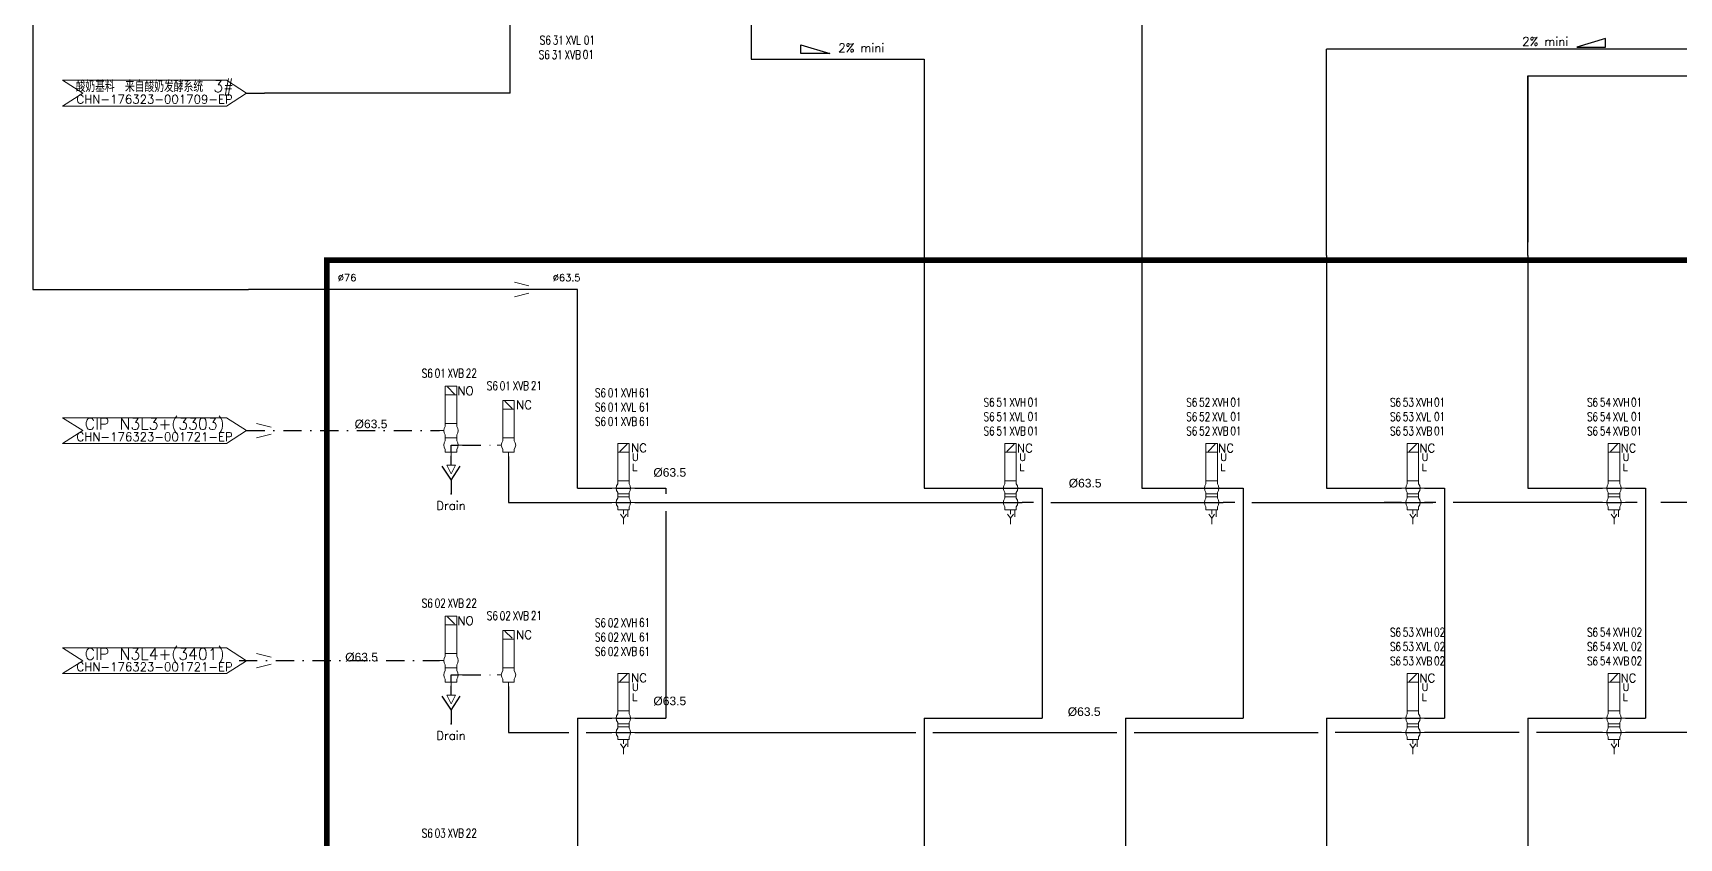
# Model space of a CAD drawing. Header units: inches. Extents: x 16718 to 18814, y 21622 to 22944.
# Drawn here: x 16718 to 17290, y 22162 to 22442 of the extents above; entities that cross this region are included whole.
import ezdxf
from ezdxf.enums import TextEntityAlignment as Align

# ---------------------------------------------------------------- set-up
doc = ezdxf.new("R2010")
doc.units = ezdxf.units.IN
doc.header["$MEASUREMENT"] = 0
doc.linetypes.add('DASHDOT2', pattern=[12.7, 6.35, -3.175, 0, -3.175])
for name, color, linetype, lineweight in [('19 Pipe Process', 30, 'Continuous', 30), ('31 Equipment', 7, 'Continuous', 9), ('61 Revision Cloud', 1, 'Continuous', 9)]:
    doc.layers.add(name, color=color, linetype=linetype, lineweight=lineweight)
for name, color, linetype in [('DIAMETRE', 7, 'Continuous'), ('MATERIEL-DIVERS', 7, 'Continuous'), ('POMPES-PROCESS', 7, 'Continuous'), ('Process water', 5, 'Continuous'), ('REPERES', 7, 'Continuous'), ('techn-data', 7, 'Continuous'), ('TEXTES', 7, 'Continuous'), ('TUYAUTERIE-EAU', 5, 'Continuous'), ('TUYAUTERIE-EGOUT', 32, 'Continuous'), ('TUYAUTERIE-NEP', 4, 'DASHDOT2'), ('TXT_FR', 7, 'Continuous'), ('VANNES', 7, 'Continuous')]:
    doc.layers.add(name, color=color, linetype=linetype)
doc.layers.get('REPERES').off()
doc.styles.add('ROMANS', font='ROMANS.SHX')
doc.styles.get("Standard").update_dxf_attribs({"font": 'arial.ttf'})
doc.styles.add('USER1', font='TXT.SHX', dxfattribs={"bigfont": 'gbcbig.shx'})

# ---------------------------------------------------------------- blocks, each defined once
blk = doc.blocks.new('APV-VLV-DSEAT-DA34-3')
at = {"layer": '31 Equipment', "ltscale": 38}
for p, q in [((1.25, 20.25), (-1.25, 17.75)), ((-2, 7.5), (-2, 6.5)), ((2, 7.5), (2, 6.5)), ((-4, 5), (-2.5, 5)), ((-2, 3), (-2, 3.5)), ((-2, 2), (-2, 1.5)), ((2, 3), (2, 3.5)), ((2, 2), (2, 1.5)), ((4, 5), (2.5, 5)), ((-4, 0), (-2.5, 0)), ((-2, -2.5), (-2, -1.5)), ((-2, -2.5), (2, -2.5)), ((0, -5.5), (-1, -4)), ((0, -2.5), (0, -4)), ((1, -4), (0, -5.5)), ((0, -5.5), (0, -7.5)), ((1.5, -2.5), (1.5, -5)), ((2, -2.5), (2, -1.5)), ((2.5, 0), (4, 0))]:
    blk.add_line(p, q, dxfattribs=at)
at = {"layer": '31 Equipment', "lineweight": 30}
for p, q in [((-2.5, 5), (2.5, 5)), ((-2.5, 0), (2.5, 0))]:
    blk.add_line(p, q, dxfattribs=at)
at = {"layer": '31 Equipment', "ltscale": 38}
for points in [[(-2, 17.5), (2, 17.5), (2, 20.5), (-2, 20.5)], [(-2, 7.5), (2, 7.5), (2, 17.5), (-2, 17.5)], [(-2, 3), (2, 3), (2, 2), (-2, 2)]]:
    blk.add_lwpolyline(points, close=True, dxfattribs=at)
for centre, start, end in [((0, 5), 143.1301, 216.8699), ((0, 5), 323.1301, 36.8699), ((0, 0), 143.1301, 216.8699), ((0, 0), 323.1301, 36.8699)]:
    blk.add_arc(centre, 2.5, start, end, dxfattribs=at)
at = {"layer": '31 Equipment', "style": 'ROMANS', "flags": 8}
for tag, p in [('U', (3, 14.5)), ('L', (3, 11))]:
    blk.add_attdef(tag, p, '', height=2.5, dxfattribs=at)
blk = doc.blocks.new('APV-VLV-SSEAT-SW43-41')
at = {"layer": '31 Equipment', "ltscale": 38}
for p, q in [((1.25, 20.25), (-1.25, 17.75)), ((-2, 7.5), (-2, 6.5)), ((2, 7.5), (2, 6.5)), ((-2.5, 0), (-4, 0)), ((-2, 2.5), (-2, 3.5)), ((-2, 2.5), (2, 2.5)), ((-2, 2.5), (-2, 1.5)), ((2, 2.5), (2, 3.5)), ((2, 2.5), (2, 1.5)), ((2.5, 5), (4, 5)), ((-2, -1.5), (-2, -2.5)), ((-2, -2.5), (2, -2.5)), ((0, -2.5), (0, -5)), ((2, -1.5), (2, -2.5))]:
    blk.add_line(p, q, dxfattribs=at)
at = {"layer": '31 Equipment', "lineweight": 30}
for p, q in [((0, 0), (-2.5, 0)), ((0, -2.5), (0, 0))]:
    blk.add_line(p, q, dxfattribs=at)
at = {"layer": '31 Equipment', "ltscale": 38}
for points in [[(-2, 17.5), (2, 17.5), (2, 20.5), (-2, 20.5)], [(-2, 7.5), (2, 7.5), (2, 17.5), (-2, 17.5)]]:
    blk.add_lwpolyline(points, close=True, dxfattribs=at)
for centre, start, end in [((0, 5), 143.1301, 216.8699), ((0, 5), 323.1301, 36.8699), ((0, 0), 143.1301, 216.8699), ((0, 0), 323.1301, 36.8699)]:
    blk.add_arc(centre, 2.5, start, end, dxfattribs=at)
blk = doc.blocks.new('APV-VLV-SSEAT-SW41-3')
at = {"layer": '31 Equipment', "ltscale": 38}
for p, q in [((1.25, 15.25), (-1.25, 12.75)), ((-2, 2.5), (-2, 1.5)), ((2, 2.5), (2, 1.5)), ((2.5, 0), (4, 0)), ((-2, -2.5), (-2, -1.5)), ((2, -2.5), (-2, -2.5)), ((-2, -2.5), (2, -2.5)), ((0, -2.5), (0, -5)), ((2, -2.5), (2, -1.5))]:
    blk.add_line(p, q, dxfattribs=at)
for points in [[(-2, 12.5), (2, 12.5), (2, 15.5), (-2, 15.5)], [(-2, 2.5), (2, 2.5), (2, 12.5), (-2, 12.5)]]:
    blk.add_lwpolyline(points, close=True, dxfattribs=at)
for start, end in [(143.1301, 216.8699), (323.1301, 36.8699)]:
    blk.add_arc((0, 0), 2.5, start, end, dxfattribs=at)
blk = doc.blocks.new('EGOUT')
at = {"color": 7}
for p, q in [((-3.2, 9.61), (0, 4.81)), ((0, 4.81), (3.2, 9.61)), ((0, 4.81), (0, 0))]:
    blk.add_line(p, q, dxfattribs=at)
at = {"color": 7, "extrusion": (0, -1, 0)}
blk.add_point((0, 0), dxfattribs=at)
at = {"layer": 'POMPES-PROCESS', "style": 'ROMANS'}
blk.add_attdef('EGOUT', text='', height=3, dxfattribs=at).set_placement((0, -4), align=Align.MIDDLE)
blk = doc.blocks.new('APV-SIGN-ARW-FLOW-1')
at = {"layer": '31 Equipment'}
for p, q in [((-1.5, -1.5), (-1.5, 1.5)), ((-1.5, 1.5), (1.5, 0)), ((1.5, 0), (-1.5, -1.5))]:
    blk.add_line(p, q, dxfattribs=at)
blk = doc.blocks.new('APV-FCE-GEN-REDCON-1')
at = {"layer": '31 Equipment', "color": 7}
for p, q in [((-2.5, 2.5), (2.5, 1.25)), ((2.5, 1.25), (2.5, 1.25)), ((2.5, -1.25), (-2.5, -2.5))]:
    blk.add_line(p, q, dxfattribs=at)
blk = doc.blocks.new('PENTE-G')
at = {"layer": 'MATERIEL-DIVERS'}
blk.add_lwpolyline([(-5, 2), (5, 2), (5, 5), (-5, 2)], dxfattribs=at)
blk = doc.blocks.new('APV-SIGN-ARW-DWG-1')
at = {"layer": '31 Equipment'}
for p, q in [((-32, 4.49), (25, 4.49)), ((-32, 4.49), (-25, 0)), ((-25, 0), (-32, -4.49)), ((25, 4.49), (32, 0)), ((32, 0), (25, -4.49)), ((-32, -4.49), (25, -4.49))]:
    blk.add_line(p, q, dxfattribs=at)
at = {"layer": '31 Equipment', "style": 'ROMANS', "width": 0.8}
for tag, p in [('TEXT1', (0, 0.37)), ('TEXT2', (0, -3.63))]:
    blk.add_attdef(tag, text='', height=3, dxfattribs=at).set_placement(p, align=Align.CENTER)
blk = doc.blocks.new('REPNORM1')
at = {"layer": 'TEXTES', "style": 'ROMANS', "width": 0.75}
for tag, p in [('ZONE', (-9.75, -1.25)), ('SOUSZONE', (-5.25, -1.25)), ('ELEMENT', (-0.75, -1.25)), ('NUM', (5.59, -1.22))]:
    blk.add_attdef(tag, p, '', height=3, dxfattribs=at)

msp = doc.modelspace()

# ---------------------------------------------------------------- linework, layer by layer
at = {"layer": '19 Pipe Process'}
for p, q in [((16967.61, 22526.41), (16967.61, 22433.38)), ((17103.44, 22526.41), (17103.44, 22396.41)), ((16883.68, 22421.53), (16883.68, 22456.41)), ((17103.44, 22440.03), (17103.44, 22284.11)), ((17167.8, 22365.03), (17167.8, 22436.8)), ((17417.61, 22436.8), (17167.8, 22436.8)), ((16967.61, 22433.38), (17027.8, 22433.38)), ((17027.8, 22433.38), (17027.8, 22365.03)), ((17237.8, 22365.03), (17237.8, 22427.6)), ((17237.8, 22427.6), (17577.61, 22427.6)), ((17237.8, 22427.6), (17237.8, 22369.74)), ((16883.68, 22421.53), (16798.16, 22421.53)), ((17027.8, 22365.03), (17027.8, 22284.11)), ((17167.8, 22365.03), (17167.8, 22284.11)), ((17237.8, 22365.03), (17237.8, 22284.11)), ((16883.12, 22295.11), (16883.12, 22279.11)), ((17027.8, 22284.11), (17061.8, 22284.11)), ((17061.8, 22284.11), (17068.8, 22284.11)), ((17068.8, 22284.11), (17068.8, 22204.11)), ((17103.44, 22284.11), (17131.8, 22284.11)), ((17131.8, 22284.11), (17138.8, 22284.11)), ((17138.8, 22284.11), (17138.8, 22204.11)), ((17167.8, 22284.11), (17193.8, 22284.11)), ((17201.8, 22284.11), (17208.8, 22284.11)), ((17208.8, 22284.11), (17208.8, 22204.11)), ((17237.8, 22284.11), (17263.8, 22284.11)), ((17271.8, 22284.11), (17278.8, 22284.11)), ((17278.8, 22284.11), (17278.8, 22204.11)), ((16883.12, 22279.11), (16919.12, 22279.11)), ((16927.12, 22279.11), (17061.8, 22279.11)), ((17065.8, 22279.11), (17061.8, 22279.11)), ((17071.8, 22279.11), (17131.8, 22279.11)), ((17135.8, 22279.11), (17131.8, 22279.11)), ((17141.8, 22279.11), (17204.8, 22279.11)), ((17193.8, 22279.11), (17187.8, 22279.11)), ((17205.8, 22279.11), (17201.8, 22279.11)), ((17263.8, 22279.11), (17211.8, 22279.11)), ((17275.8, 22279.11), (17271.8, 22279.11)), ((17301.6, 22279.11), (17284.08, 22279.11)), ((16883.12, 22215.11), (16883.12, 22199.11)), ((17027.8, 22204.11), (17068.8, 22204.11)), ((17027.8, 22204.11), (17027.8, 22124.11)), ((17097.8, 22204.11), (17138.8, 22204.11)), ((17097.8, 22204.11), (17097.8, 22124.11)), ((17167.8, 22204.11), (17193.8, 22204.11)), ((17167.8, 22204.11), (17167.8, 22124.11)), ((17201.8, 22204.11), (17208.8, 22204.11)), ((17237.8, 22204.11), (17263.8, 22204.11)), ((17237.8, 22204.11), (17237.8, 22124.11)), ((17271.8, 22204.11), (17278.8, 22204.11)), ((16883.12, 22199.11), (16904.12, 22199.11)), ((16910.12, 22199.11), (16919.12, 22199.11)), ((16927.12, 22199.11), (17024.8, 22199.11)), ((17030.8, 22199.11), (17094.8, 22199.11)), ((17100.8, 22199.11), (17164.8, 22199.11)), ((17193.8, 22199.11), (17170.8, 22199.11)), ((17234.8, 22199.11), (17201.8, 22199.11)), ((17263.8, 22199.11), (17240.8, 22199.11)), ((17304.8, 22199.11), (17271.8, 22199.11))]:
    msp.add_line(p, q, dxfattribs=at)
msp.add_lwpolyline([(16791.98, 22421.53), (16798.16, 22421.53)], dxfattribs=at)
at = {"layer": '61 Revision Cloud', "const_width": 2}
msp.add_lwpolyline([(16819.87, 22363.39), (17581.53, 22363.39), (17584.98, 21952.19), (16961.98, 21952.19), (16961.98, 22011.2), (16819.87, 22011.2), (16819.87, 22363.39)], dxfattribs=at)
at = {"layer": 'Process water', "ltscale": 2}
for p, q in [((16907.12, 22284.11), (16919.12, 22284.11)), ((16927.12, 22284.11), (16937.84, 22284.11)), ((16907.12, 22204.11), (16919.12, 22204.11)), ((16927.12, 22204.11), (16937.84, 22204.11))]:
    msp.add_line(p, q, dxfattribs=at)
at = {"layer": 'Process water'}
for p, q in [((16937.84, 22284.11), (16937.84, 22282.11)), ((16937.84, 22276.11), (16937.84, 22204.11)), ((16907.12, 22204.11), (16907.12, 22124.11))]:
    msp.add_line(p, q, dxfattribs=at)
at = {"layer": 'TUYAUTERIE-EAU'}
for p, q in [((16907.12, 22353.22), (16792.68, 22353.22)), ((16907.12, 22284.11), (16907.12, 22353.22))]:
    msp.add_line(p, q, dxfattribs=at)
msp.add_lwpolyline([(16792.68, 22721.41), (16717.64, 22721.41), (16717.64, 22353.22), (16792.68, 22353.22)], dxfattribs=at)
at = {"layer": 'TUYAUTERIE-EGOUT'}
for p, q in [((16863.12, 22292.11), (16863.12, 22295.36)), ((16863.12, 22212.11), (16863.12, 22215.36))]:
    msp.add_line(p, q, dxfattribs=at)
at = {"layer": 'TUYAUTERIE-NEP'}
for p, q in [((16791.98, 22304.11), (16859.12, 22304.11)), ((16867.12, 22299.11), (16879.12, 22299.11)), ((16789.35, 22224.11), (16859.12, 22224.11)), ((16867.12, 22219.11), (16879.12, 22219.11))]:
    msp.add_line(p, q, dxfattribs=at)

# ---------------------------------------------------------------- block references
at = {"layer": 'MATERIEL-DIVERS', "xscale": -1}
msp.add_blockref('PENTE-G', (16989.88, 22433.38), dxfattribs=at)
at = {"layer": 'MATERIEL-DIVERS'}
for name, p in [('PENTE-G', (17259.87, 22435.59)), ('APV-FCE-GEN-REDCON-1', (16887.65, 22353.22))]:
    msp.add_blockref(name, p, dxfattribs=at)
ref = msp.add_blockref('APV-SIGN-ARW-DWG-1', (16759.97, 22421.53), dxfattribs=at)
ref.add_attrib('TEXT1', '酸奶基料 来自酸奶发酵系统 3#', dxfattribs={"layer": '31 Equipment', "height": 4, "style": 'USER1'}).set_placement((16759.97, 22421.91), align=Align.CENTER)
ref.add_attrib('TEXT2', 'CHN-176323-001709-EP', dxfattribs={"layer": '31 Equipment', "height": 3, "style": 'USER1'}).set_placement((16759.97, 22417.91), align=Align.CENTER)
ref = msp.add_blockref('APV-SIGN-ARW-DWG-1', (16759.98, 22304.11), dxfattribs=at)
ref.add_attrib('TEXT1', 'CIP N3L3+(3303)', dxfattribs={"layer": '31 Equipment', "height": 4, "style": 'USER1'}).set_placement((16759.98, 22304.48), align=Align.CENTER)
ref.add_attrib('TEXT2', 'CHN-176323-001721-EP', dxfattribs={"layer": '31 Equipment', "height": 3, "style": 'USER1'}).set_placement((16759.98, 22300.48), align=Align.CENTER)
at = {"layer": 'MATERIEL-DIVERS', "xscale": -1, "rotation": 180}
for p in [(16797.99, 22304.11), (16797.99, 22224.11)]:
    msp.add_blockref('APV-FCE-GEN-REDCON-1', p, dxfattribs=at)
at = {"layer": 'MATERIEL-DIVERS'}
for p in [(16863.12, 22282.11), (16863.12, 22202.11)]:
    msp.add_blockref('EGOUT', p, dxfattribs=at).add_auto_attribs({'EGOUT': 'Drain'})
at = {"layer": 'MATERIEL-DIVERS', "rotation": 270}
for p in [(16863.12, 22290.61), (16863.12, 22210.61)]:
    msp.add_blockref('APV-SIGN-ARW-FLOW-1', p, dxfattribs=at)
at = {"layer": 'MATERIEL-DIVERS'}
ref = msp.add_blockref('APV-SIGN-ARW-DWG-1', (16759.98, 22224.06), dxfattribs=at)
ref.add_attrib('TEXT1', 'CIP N3L4+(3401)', dxfattribs={"layer": '31 Equipment', "height": 4, "style": 'USER1'}).set_placement((16759.98, 22224.43), align=Align.CENTER)
ref.add_attrib('TEXT2', 'CHN-176323-001721-EP', dxfattribs={"layer": '31 Equipment', "height": 3, "style": 'USER1'}).set_placement((16759.98, 22220.43), align=Align.CENTER)
at = {"layer": 'REPERES'}
for p, values in [((16903.39, 22434.66), {'ZONE': 'S6', 'SOUSZONE': '31', 'ELEMENT': 'XVB', 'NUM': '01'}), ((16862.67, 22323.83), {'ZONE': 'S6', 'SOUSZONE': '01', 'ELEMENT': 'XVB', 'NUM': '22'}), ((16885.32, 22319.48), {'ZONE': 'S6', 'SOUSZONE': '01', 'ELEMENT': 'XVB', 'NUM': '21'}), ((16922.94, 22317.04), {'ZONE': 'S6', 'SOUSZONE': '01', 'ELEMENT': 'XVH', 'NUM': '61'}), ((17058.17, 22313.72), {'ZONE': 'S6', 'SOUSZONE': '51', 'ELEMENT': 'XVH', 'NUM': '01'}), ((17128.7, 22313.72), {'ZONE': 'S6', 'SOUSZONE': '52', 'ELEMENT': 'XVH', 'NUM': '01'}), ((17199.58, 22313.72), {'ZONE': 'S6', 'SOUSZONE': '53', 'ELEMENT': 'XVH', 'NUM': '01'}), ((17268.13, 22313.72), {'ZONE': 'S6', 'SOUSZONE': '54', 'ELEMENT': 'XVH', 'NUM': '01'}), ((16922.94, 22307.04), {'ZONE': 'S6', 'SOUSZONE': '01', 'ELEMENT': 'XVB', 'NUM': '61'}), ((17058.17, 22303.72), {'ZONE': 'S6', 'SOUSZONE': '51', 'ELEMENT': 'XVB', 'NUM': '01'}), ((17128.7, 22303.72), {'ZONE': 'S6', 'SOUSZONE': '52', 'ELEMENT': 'XVB', 'NUM': '01'}), ((17199.58, 22303.72), {'ZONE': 'S6', 'SOUSZONE': '53', 'ELEMENT': 'XVB', 'NUM': '01'}), ((17268.13, 22303.72), {'ZONE': 'S6', 'SOUSZONE': '54', 'ELEMENT': 'XVB', 'NUM': '01'}), ((16862.67, 22243.83), {'ZONE': 'S6', 'SOUSZONE': '02', 'ELEMENT': 'XVB', 'NUM': '22'}), ((16885.32, 22239.48), {'ZONE': 'S6', 'SOUSZONE': '02', 'ELEMENT': 'XVB', 'NUM': '21'}), ((16922.94, 22237.04), {'ZONE': 'S6', 'SOUSZONE': '02', 'ELEMENT': 'XVH', 'NUM': '61'}), ((17199.58, 22233.72), {'ZONE': 'S6', 'SOUSZONE': '53', 'ELEMENT': 'XVH', 'NUM': '02'}), ((17268.13, 22233.72), {'ZONE': 'S6', 'SOUSZONE': '54', 'ELEMENT': 'XVH', 'NUM': '02'}), ((16922.94, 22227.04), {'ZONE': 'S6', 'SOUSZONE': '02', 'ELEMENT': 'XVB', 'NUM': '61'}), ((17199.58, 22223.72), {'ZONE': 'S6', 'SOUSZONE': '53', 'ELEMENT': 'XVB', 'NUM': '02'}), ((17268.13, 22223.72), {'ZONE': 'S6', 'SOUSZONE': '54', 'ELEMENT': 'XVB', 'NUM': '02'}), ((16862.67, 22163.83), {'ZONE': 'S6', 'SOUSZONE': '03', 'ELEMENT': 'XVB', 'NUM': '22'})]:
    msp.add_blockref('REPNORM1', p, dxfattribs=at).add_auto_attribs(values)
at = {"layer": 'REPERES', "rotation": 7.601981207739284e-05}
for p, values in [((16903.75, 22439.73), {'ZONE': 'S6', 'SOUSZONE': '31', 'ELEMENT': 'XVL', 'NUM': '01'}), ((16922.94, 22312.04), {'ZONE': 'S6', 'SOUSZONE': '01', 'ELEMENT': 'XVL', 'NUM': '61'}), ((17058.17, 22308.72), {'ZONE': 'S6', 'SOUSZONE': '51', 'ELEMENT': 'XVL', 'NUM': '01'}), ((17128.7, 22308.72), {'ZONE': 'S6', 'SOUSZONE': '52', 'ELEMENT': 'XVL', 'NUM': '01'}), ((17199.58, 22308.72), {'ZONE': 'S6', 'SOUSZONE': '53', 'ELEMENT': 'XVL', 'NUM': '01'}), ((17268.13, 22308.72), {'ZONE': 'S6', 'SOUSZONE': '54', 'ELEMENT': 'XVL', 'NUM': '01'}), ((16922.94, 22232.04), {'ZONE': 'S6', 'SOUSZONE': '02', 'ELEMENT': 'XVL', 'NUM': '61'}), ((17199.58, 22228.72), {'ZONE': 'S6', 'SOUSZONE': '53', 'ELEMENT': 'XVL', 'NUM': '02'}), ((17268.13, 22228.72), {'ZONE': 'S6', 'SOUSZONE': '54', 'ELEMENT': 'XVL', 'NUM': '02'})]:
    msp.add_blockref('REPNORM1', p, dxfattribs=at).add_auto_attribs(values)
at = {"layer": 'VANNES', "xscale": -1}
for name, p in [('APV-VLV-SSEAT-SW43-41', (16863.12, 22299.11)), ('APV-VLV-SSEAT-SW41-3', (16883.12, 22299.11)), ('APV-VLV-SSEAT-SW43-41', (16863.12, 22219.11)), ('APV-VLV-SSEAT-SW41-3', (16883.12, 22219.11))]:
    msp.add_blockref(name, p, dxfattribs=at)
at = {"layer": 'VANNES'}
for p in [(16923.12, 22279.11), (17057.8, 22279.11), (17127.8, 22279.11), (17197.8, 22279.11), (17267.8, 22279.11), (16923.12, 22199.11), (17197.8, 22199.11), (17267.8, 22199.11)]:
    msp.add_blockref('APV-VLV-DSEAT-DA34-3', p, dxfattribs=at).add_auto_attribs({'U': 'U', 'L': 'L'})

# ---------------------------------------------------------------- texts
at = {"layer": 'DIAMETRE'}
for p in [(16829.57, 22304.96), (16933.53, 22288.08), (17078.05, 22284.35), (16826.29, 22223.82), (16933.53, 22208.58), (17077.72, 22204.85)]:
    msp.add_text('%%C63.5', height=3, dxfattribs=at).set_placement(p)
at = {"layer": 'techn-data', "style": 'ROMANS'}
for s, p in [('%%C76', (16826.96, 22357.33)), ('%%C63.5', (16903.36, 22357.33))]:
    msp.add_text(s, height=2.5, dxfattribs=at).set_placement(p, align=Align.MIDDLE_CENTER)
at = {"layer": 'TEXTES', "style": 'ROMANS'}
for s, p in [('NO', (16865.33, 22316.49)), ('NC', (16885.76, 22311.61)), ('NC', (16925.76, 22296.61)), ('NC', (17060.06, 22296.55)), ('NC', (17130.06, 22296.55)), ('NC', (17200.06, 22296.55)), ('NC', (17270.06, 22296.55)), ('NO', (16865.33, 22236.49)), ('NC', (16885.76, 22231.61)), ('NC', (16925.76, 22216.61)), ('NC', (17200.06, 22216.55)), ('NC', (17270.06, 22216.55))]:
    msp.add_text(s, height=3, dxfattribs=at).set_placement(p)
at = {"layer": 'TXT_FR', "style": 'ROMANS'}
for p in [(17005.88, 22437.38), (17243.87, 22439.59)]:
    msp.add_text('2% mini', height=3, dxfattribs=at).set_placement(p, align=Align.MIDDLE)

doc.saveas('drawing.dxf')
